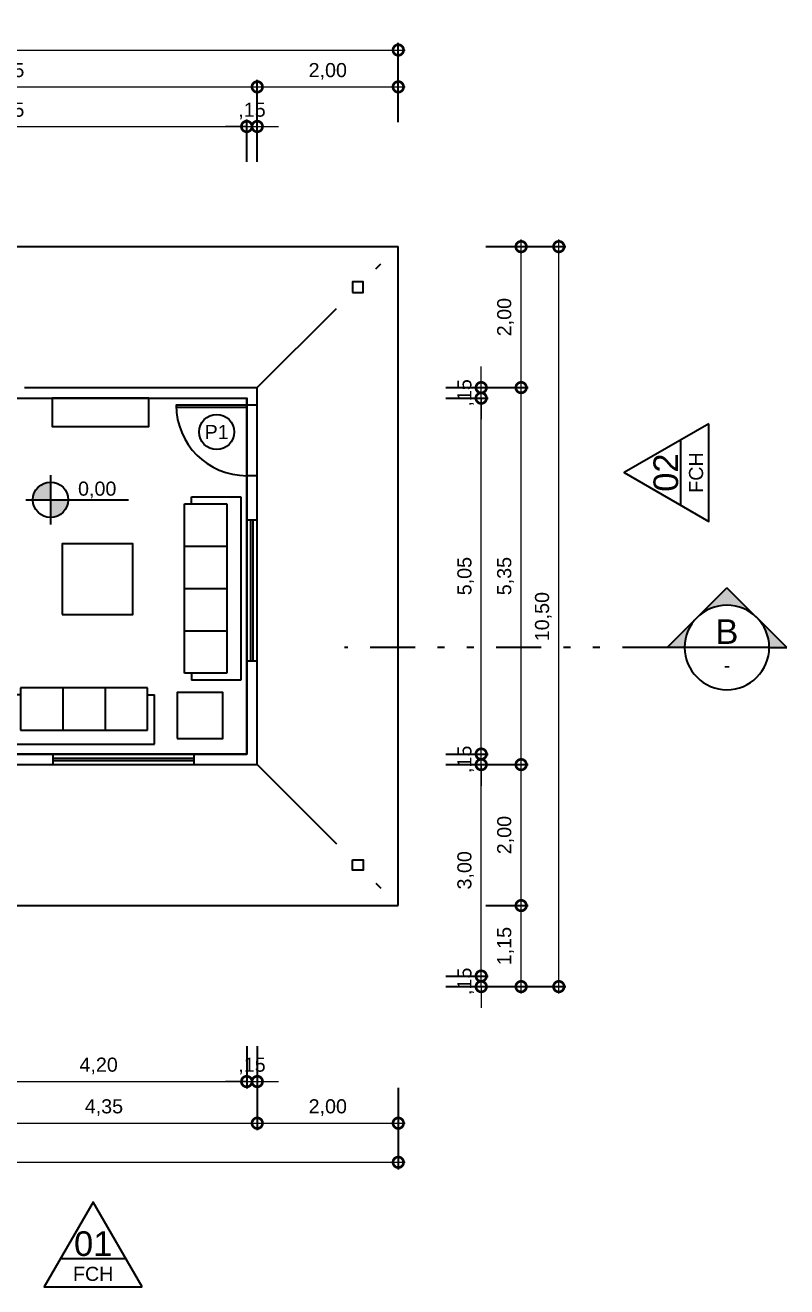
# Model space of a CAD drawing. Header units: metres. Extents: x 47902.7 to 47959.3, y 23418.5 to 23443.2.
# Drawn here: x 47916.86 to 47927.66, y 23421.4 to 23439.3 of the extents above; entities that cross this region are included whole.
import ezdxf
from ezdxf.enums import TextEntityAlignment as Align

# ---------------------------------------------------------------- set-up
doc = ezdxf.new("R2010")
doc.units = ezdxf.units.M
doc.header["$LTSCALE"] = 0.25
doc.linetypes.add('DASHDOT2', pattern=[12.7, 6.35, -3.175, 0, -3.175])
doc.linetypes.add('DIVIDEX2', pattern=[63.5, 25.4, -12.7, 0, -12.7, 0, -12.7])
doc.layers.add('ARQ_0_AREAS', color=7, linetype='Continuous', true_color=0x5a1694, plot=False)
for name, color, linetype in [('ARQ_ALV CT', 7, 'Continuous'), ('ARQ_ALV VS', 2, 'Continuous'), ('ARQ_ESQ CT', 3, 'Continuous'), ('ARQ_MOB 01', 1, 'Continuous'), ('ARQ_PISO 01', 1, 'Continuous'), ('ARQ_PROJ SUP', 1, 'DASHDOT2'), ('SIMB_01', 1, 'Continuous'), ('SIMB_02', 2, 'Continuous'), ('SIMB_LCT', 7, 'DIVIDEX2'), ('SIMB_PREENCHIMENTO', 253, 'Continuous'), ('SIMB_TXT', 1, 'Continuous')]:
    doc.layers.add(name, color=color, linetype=linetype)
doc.layers.add('ARQ_COTA_AZUL', color=5, linetype='Continuous', lineweight=20, true_color=0x0000ff)
doc.styles.add('cota', font='arial.ttf')
doc.styles.add('SIMB', font='arial.ttf')
doc.dimstyles.new('Info 01 - annot', dxfattribs={"dimtxt": 2, "dimasz": 3, "dimexe": 1, "dimexo": 1, "dimgap": 1, "dimtad": 1, "dimzin": 4, "dimtxsty": 'cota', "dimblk": 'DOTSMALL', "dimcen": 2, "dimdle": 1, "dimclrd": 256, "dimclre": 256, "dimclrt": 1, "dimazin": 2, "dimtfac": 0.09, "dimtix": 1, "dimtmove": 2, "dimatfit": 2, "dimfxl": 5, "dimfxlon": 1, "dimtolj": 1, "dimtzin": 4, "dimlwd": -1, "dimarcsym": 1})

# ---------------------------------------------------------------- blocks, each defined once
blk = doc.blocks.new('S3')
at = {"ltscale": 0.1}
for p, q in [((0, 0), (-2, 0)), ((0, -0.7), (0, 0)), ((-2, 0), (-2, -0.7)), ((-0.1, -0.2), (-1.9, -0.2)), ((-1.9, -0.2), (-1.9, -0.8)), ((-1.3, -0.8), (-1.3, -0.2)), ((-0.7, -0.8), (-0.7, -0.2)), ((-0.1, -0.8), (-0.1, -0.2)), ((-1.9, -0.7), (-2, -0.7)), ((-0.1, -0.7), (0, -0.7)), ((-1.9, -0.8), (-0.1, -0.8))]:
    blk.add_line(p, q, dxfattribs=at)
blk = doc.blocks.new('S4')
at = {"ltscale": 0.1}
for p, q in [((0, 0), (-2.6, 0)), ((0, -0.7), (0, 0)), ((-2.6, 0), (-2.6, -0.7)), ((-0.1, -0.2), (-2.5, -0.2)), ((-2.5, -0.2), (-2.5, -0.8)), ((-1.9, -0.8), (-1.9, -0.2)), ((-1.3, -0.8), (-1.3, -0.2)), ((-0.7, -0.8), (-0.7, -0.2)), ((-0.1, -0.8), (-0.1, -0.2)), ((-2.5, -0.7), (-2.6, -0.7)), ((-0.1, -0.7), (0, -0.7)), ((-2.5, -0.8), (-0.1, -0.8))]:
    blk.add_line(p, q, dxfattribs=at)
blk = doc.blocks.new('*U18')
at = {"layer": 'SIMB_PREENCHIMENTO', "transparency": 33554587}
h = blk.add_hatch(color=256, dxfattribs=at)
h.dxf.hatch_style = 1
h.paths.add_polyline_path([(0, 2.5, 0.414214), (-2.5, 0), (0, 0)])
h.paths.add_polyline_path([(2.5, 0), (0, 0), (0, -2.5, 0.414214)])
at = {"layer": 'SIMB_01'}
for p, q in [((0, 3.5), (0, -3.5)), ((-3.5, 0), (11.06, 0))]:
    blk.add_line(p, q, dxfattribs=at)
blk.add_circle((0, 0), 2.5, dxfattribs=at)
at = {"layer": 'SIMB_TXT', "style": 'SIMB'}
blk.add_attdef('00,00', (3.9, 0.58), '', height=2, dxfattribs=at)
blk = doc.blocks.new('*U33')
at = {"layer": 'SIMB_02'}
blk.add_line((-4.62, 0), (4.62, 0), dxfattribs=at)
blk.add_lwpolyline([(6.93, -4), (0, 8), (-6.93, -4)], close=True, dxfattribs=at)
at = {"layer": 'SIMB_TXT', "style": 'SIMB'}
for tag, height, p in [('00', 3.5, (0, 2.12)), ('000', 2, (0, -2.17))]:
    blk.add_attdef(tag, text='', height=height, dxfattribs=at).set_placement(p, align=Align.MIDDLE_CENTER)
blk = doc.blocks.new('_DotSmall')
at = {"color": 0, "linetype": 'ByBlock', "const_width": 0.5}
blk.add_lwpolyline([(-0.0625, 0, 1), (0.0625, 0, 1)], format="xyb", close=True, dxfattribs=at)
blk = doc.blocks.new('*D75')
at = {"layer": 'ARQ_COTA_AZUL', "lineweight": -2, "transparency": 16777216}
for p, q in [((47913.155, 23437.368), (47913.155, 23437.968)), ((47920.005, 23437.368), (47920.005, 23437.968))]:
    blk.add_line(p, q, dxfattribs=at)
at = {"layer": 'ARQ_COTA_AZUL', "transparency": 16777216}
blk.add_line((47913.055, 23437.868), (47920.105, 23437.868), dxfattribs=at)
at = {"layer": 'Defpoints', "color": 0, "transparency": 16777216}
for p in [(47920.005, 23437.868), (47913.155, 23434.013), (47920.005, 23432.913)]:
    blk.add_point(p, dxfattribs=at)
at = {"layer": 'ARQ_COTA_AZUL', "transparency": 16777216, "xscale": 0.3, "yscale": 0.3, "zscale": 0.3, "rotation": 180}
blk.add_blockref('_DotSmall', (47913.155, 23437.868), dxfattribs=at)
at = {"layer": 'ARQ_COTA_AZUL', "transparency": 16777216, "xscale": 0.3, "yscale": 0.3, "zscale": 0.3}
blk.add_blockref('_DotSmall', (47920.005, 23437.868), dxfattribs=at)
at = {"layer": 'ARQ_COTA_AZUL', "color": 1, "transparency": 16777216, "insert": (47916.58, 23438.088), "char_height": 0.2, "attachment_point": 5, "style": 'cota'}
blk.add_mtext('\\A1;6,85', dxfattribs=at)
blk = doc.blocks.new('*D76')
at = {"layer": 'ARQ_COTA_AZUL', "lineweight": -2, "transparency": 16777216}
for p, q in [((47920.005, 23437.368), (47920.005, 23437.968)), ((47920.155, 23437.368), (47920.155, 23437.968))]:
    blk.add_line(p, q, dxfattribs=at)
at = {"layer": 'ARQ_COTA_AZUL', "transparency": 16777216}
for p, q in [((47920.005, 23437.868), (47919.705, 23437.868)), ((47920.005, 23437.868), (47920.155, 23437.868)), ((47920.155, 23437.868), (47920.455, 23437.868))]:
    blk.add_line(p, q, dxfattribs=at)
at = {"layer": 'Defpoints', "color": 0, "transparency": 16777216}
for p in [(47920.155, 23437.868), (47920.155, 23434.163), (47920.005, 23432.913)]:
    blk.add_point(p, dxfattribs=at)
at = {"layer": 'ARQ_COTA_AZUL', "transparency": 16777216, "xscale": 0.3, "yscale": 0.3, "zscale": 0.3}
blk.add_blockref('_DotSmall', (47920.005, 23437.868), dxfattribs=at)
at = {"layer": 'ARQ_COTA_AZUL', "transparency": 16777216, "xscale": 0.3, "yscale": 0.3, "zscale": 0.3, "rotation": 180}
blk.add_blockref('_DotSmall', (47920.155, 23437.868), dxfattribs=at)
at = {"layer": 'ARQ_COTA_AZUL', "color": 1, "transparency": 16777216, "insert": (47920.08, 23438.088), "char_height": 0.2, "attachment_point": 5, "style": 'cota'}
blk.add_mtext('\\A1;,15', dxfattribs=at)
blk = doc.blocks.new('*D78')
at = {"layer": 'ARQ_COTA_AZUL', "transparency": 16777216}
for p, q in [((47923.331, 23425.813), (47923.331, 23426.113)), ((47923.331, 23425.663), (47923.331, 23425.813)), ((47923.331, 23425.663), (47923.331, 23425.363))]:
    blk.add_line(p, q, dxfattribs=at)
at = {"layer": 'ARQ_COTA_AZUL', "lineweight": -2, "transparency": 16777216}
for p, q in [((47922.831, 23425.813), (47923.431, 23425.813)), ((47922.831, 23425.663), (47923.431, 23425.663))]:
    blk.add_line(p, q, dxfattribs=at)
at = {"layer": 'Defpoints', "color": 0, "transparency": 16777216}
for p in [(47915.655, 23425.813), (47923.331, 23425.813), (47915.805, 23425.663)]:
    blk.add_point(p, dxfattribs=at)
at = {"layer": 'ARQ_COTA_AZUL', "transparency": 16777216, "xscale": 0.3, "yscale": 0.3, "zscale": 0.3}
for p, rotation in [((47923.331, 23425.813), 270), ((47923.331, 23425.663), 90)]:
    blk.add_blockref('_DotSmall', p, dxfattribs=dict(at, rotation=rotation))
at = {"layer": 'ARQ_COTA_AZUL', "color": 1, "transparency": 16777216, "insert": (47923.111, 23425.738), "char_height": 0.2, "attachment_point": 5, "rotation": 90, "style": 'cota'}
blk.add_mtext('\\A1;,15', dxfattribs=at)
blk = doc.blocks.new('*D80')
at = {"layer": 'ARQ_COTA_AZUL', "transparency": 16777216}
blk.add_line((47912.905, 23438.43), (47920.255, 23438.43), dxfattribs=at)
at = {"layer": 'ARQ_COTA_AZUL', "lineweight": -2, "transparency": 16777216}
for p, q in [((47913.005, 23437.93), (47913.005, 23438.53)), ((47920.155, 23437.93), (47920.155, 23438.53))]:
    blk.add_line(p, q, dxfattribs=at)
at = {"layer": 'Defpoints', "color": 0, "transparency": 16777216}
for p in [(47920.155, 23438.43), (47920.155, 23434.163), (47913.005, 23433.163)]:
    blk.add_point(p, dxfattribs=at)
at = {"layer": 'ARQ_COTA_AZUL', "transparency": 16777216, "xscale": 0.3, "yscale": 0.3, "zscale": 0.3, "rotation": 180}
blk.add_blockref('_DotSmall', (47913.005, 23438.43), dxfattribs=at)
at = {"layer": 'ARQ_COTA_AZUL', "transparency": 16777216, "xscale": 0.3, "yscale": 0.3, "zscale": 0.3}
blk.add_blockref('_DotSmall', (47920.155, 23438.43), dxfattribs=at)
at = {"layer": 'ARQ_COTA_AZUL', "color": 1, "transparency": 16777216, "insert": (47916.58, 23438.65), "char_height": 0.2, "attachment_point": 5, "style": 'cota'}
blk.add_mtext('\\A1;7,15', dxfattribs=at)
blk = doc.blocks.new('*D82')
at = {"layer": 'ARQ_COTA_AZUL', "transparency": 16777216}
blk.add_line((47920.055, 23438.43), (47922.255, 23438.43), dxfattribs=at)
at = {"layer": 'ARQ_COTA_AZUL', "lineweight": -2, "transparency": 16777216}
for p, q in [((47920.155, 23437.93), (47920.155, 23438.53)), ((47922.155, 23437.93), (47922.155, 23438.53))]:
    blk.add_line(p, q, dxfattribs=at)
at = {"layer": 'Defpoints', "color": 0, "transparency": 16777216}
for p in [(47922.155, 23438.43), (47922.155, 23436.163), (47920.155, 23434.163)]:
    blk.add_point(p, dxfattribs=at)
at = {"layer": 'ARQ_COTA_AZUL', "transparency": 16777216, "xscale": 0.3, "yscale": 0.3, "zscale": 0.3, "rotation": 180}
blk.add_blockref('_DotSmall', (47920.155, 23438.43), dxfattribs=at)
at = {"layer": 'ARQ_COTA_AZUL', "transparency": 16777216, "xscale": 0.3, "yscale": 0.3, "zscale": 0.3}
blk.add_blockref('_DotSmall', (47922.155, 23438.43), dxfattribs=at)
at = {"layer": 'ARQ_COTA_AZUL', "color": 1, "transparency": 16777216, "insert": (47921.155, 23438.65), "char_height": 0.2, "attachment_point": 5, "style": 'cota'}
blk.add_mtext('\\A1;2,00', dxfattribs=at)
blk = doc.blocks.new('*D83')
at = {"layer": 'ARQ_COTA_AZUL', "lineweight": -2, "transparency": 16777216}
for p, q in [((47908.155, 23438.453), (47908.155, 23439.053)), ((47922.155, 23438.453), (47922.155, 23439.053))]:
    blk.add_line(p, q, dxfattribs=at)
at = {"layer": 'ARQ_COTA_AZUL', "transparency": 16777216}
blk.add_line((47908.055, 23438.953), (47922.255, 23438.953), dxfattribs=at)
at = {"layer": 'Defpoints', "color": 0, "transparency": 16777216}
for p in [(47922.155, 23438.953), (47922.155, 23436.163), (47908.155, 23433.163)]:
    blk.add_point(p, dxfattribs=at)
at = {"layer": 'ARQ_COTA_AZUL', "transparency": 16777216, "xscale": 0.3, "yscale": 0.3, "zscale": 0.3, "rotation": 180}
blk.add_blockref('_DotSmall', (47908.155, 23438.953), dxfattribs=at)
at = {"layer": 'ARQ_COTA_AZUL', "transparency": 16777216, "xscale": 0.3, "yscale": 0.3, "zscale": 0.3}
blk.add_blockref('_DotSmall', (47922.155, 23438.953), dxfattribs=at)
at = {"layer": 'ARQ_COTA_AZUL', "color": 1, "transparency": 16777216, "insert": (47915.155, 23439.174), "char_height": 0.2, "attachment_point": 5, "style": 'cota'}
blk.add_mtext('\\A1;14,00', dxfattribs=at)
blk = doc.blocks.new('*D84')
at = {"layer": 'ARQ_COTA_AZUL', "lineweight": -2, "transparency": 16777216}
for p, q in [((47922.831, 23428.813), (47923.431, 23428.813)), ((47922.831, 23425.813), (47923.431, 23425.813))]:
    blk.add_line(p, q, dxfattribs=at)
at = {"layer": 'ARQ_COTA_AZUL', "transparency": 16777216}
blk.add_line((47923.331, 23425.713), (47923.331, 23428.913), dxfattribs=at)
at = {"layer": 'Defpoints', "color": 0, "transparency": 16777216}
for p in [(47920.155, 23428.813), (47923.331, 23428.813), (47915.655, 23425.813)]:
    blk.add_point(p, dxfattribs=at)
at = {"layer": 'ARQ_COTA_AZUL', "transparency": 16777216, "xscale": 0.3, "yscale": 0.3, "zscale": 0.3}
for p, rotation in [((47923.331, 23428.813), 90), ((47923.331, 23425.813), 270)]:
    blk.add_blockref('_DotSmall', p, dxfattribs=dict(at, rotation=rotation))
at = {"layer": 'ARQ_COTA_AZUL', "color": 1, "transparency": 16777216, "insert": (47923.111, 23427.313), "char_height": 0.2, "attachment_point": 5, "rotation": 90, "style": 'cota'}
blk.add_mtext('\\A1;3,00', dxfattribs=at)
blk = doc.blocks.new('*D85')
at = {"layer": 'ARQ_COTA_AZUL', "transparency": 16777216}
for p, q in [((47923.331, 23428.963), (47923.331, 23429.263)), ((47923.331, 23428.813), (47923.331, 23428.963)), ((47923.331, 23428.813), (47923.331, 23428.513))]:
    blk.add_line(p, q, dxfattribs=at)
at = {"layer": 'ARQ_COTA_AZUL', "lineweight": -2, "transparency": 16777216}
for p, q in [((47922.831, 23428.963), (47923.431, 23428.963)), ((47922.831, 23428.813), (47923.431, 23428.813))]:
    blk.add_line(p, q, dxfattribs=at)
at = {"layer": 'Defpoints', "color": 0, "transparency": 16777216}
for p in [(47920.005, 23428.963), (47923.331, 23428.963), (47920.155, 23428.813)]:
    blk.add_point(p, dxfattribs=at)
at = {"layer": 'ARQ_COTA_AZUL', "transparency": 16777216, "xscale": 0.3, "yscale": 0.3, "zscale": 0.3}
for p, rotation in [((47923.331, 23428.963), 270), ((47923.331, 23428.813), 90)]:
    blk.add_blockref('_DotSmall', p, dxfattribs=dict(at, rotation=rotation))
at = {"layer": 'ARQ_COTA_AZUL', "color": 1, "transparency": 16777216, "insert": (47923.111, 23428.888), "char_height": 0.2, "attachment_point": 5, "rotation": 90, "style": 'cota'}
blk.add_mtext('\\A1;,15', dxfattribs=at)
blk = doc.blocks.new('*D86')
at = {"layer": 'ARQ_COTA_AZUL', "lineweight": -2, "transparency": 16777216}
for p, q in [((47922.831, 23434.013), (47923.431, 23434.013)), ((47922.831, 23428.963), (47923.431, 23428.963))]:
    blk.add_line(p, q, dxfattribs=at)
at = {"layer": 'ARQ_COTA_AZUL', "transparency": 16777216}
blk.add_line((47923.331, 23428.863), (47923.331, 23434.113), dxfattribs=at)
at = {"layer": 'Defpoints', "color": 0, "transparency": 16777216}
for p in [(47920.005, 23434.013), (47923.331, 23434.013), (47920.005, 23428.963)]:
    blk.add_point(p, dxfattribs=at)
at = {"layer": 'ARQ_COTA_AZUL', "transparency": 16777216, "xscale": 0.3, "yscale": 0.3, "zscale": 0.3}
for p, rotation in [((47923.331, 23434.013), 90), ((47923.331, 23428.963), 270)]:
    blk.add_blockref('_DotSmall', p, dxfattribs=dict(at, rotation=rotation))
at = {"layer": 'ARQ_COTA_AZUL', "color": 1, "transparency": 16777216, "insert": (47923.111, 23431.488), "char_height": 0.2, "attachment_point": 5, "rotation": 90, "style": 'cota'}
blk.add_mtext('\\A1;5,05', dxfattribs=at)
blk = doc.blocks.new('*D87')
at = {"layer": 'ARQ_COTA_AZUL', "transparency": 16777216}
for p, q in [((47923.331, 23434.163), (47923.331, 23434.463)), ((47923.331, 23434.013), (47923.331, 23434.163)), ((47923.331, 23434.013), (47923.331, 23433.713))]:
    blk.add_line(p, q, dxfattribs=at)
at = {"layer": 'ARQ_COTA_AZUL', "lineweight": -2, "transparency": 16777216}
for p, q in [((47922.831, 23434.163), (47923.431, 23434.163)), ((47922.831, 23434.013), (47923.431, 23434.013))]:
    blk.add_line(p, q, dxfattribs=at)
at = {"layer": 'Defpoints', "color": 0, "transparency": 16777216}
for p in [(47920.155, 23434.163), (47923.331, 23434.163), (47920.005, 23434.013)]:
    blk.add_point(p, dxfattribs=at)
at = {"layer": 'ARQ_COTA_AZUL', "transparency": 16777216, "xscale": 0.3, "yscale": 0.3, "zscale": 0.3}
for p, rotation in [((47923.331, 23434.163), 270), ((47923.331, 23434.013), 90)]:
    blk.add_blockref('_DotSmall', p, dxfattribs=dict(at, rotation=rotation))
at = {"layer": 'ARQ_COTA_AZUL', "color": 1, "transparency": 16777216, "insert": (47923.111, 23434.088), "char_height": 0.2, "attachment_point": 5, "rotation": 90, "style": 'cota'}
blk.add_mtext('\\A1;,15', dxfattribs=at)
blk = doc.blocks.new('*D88')
at = {"layer": 'ARQ_COTA_AZUL', "lineweight": -2, "transparency": 16777216}
for p, q in [((47923.397, 23426.813), (47923.997, 23426.813)), ((47923.397, 23425.663), (47923.997, 23425.663))]:
    blk.add_line(p, q, dxfattribs=at)
at = {"layer": 'ARQ_COTA_AZUL', "transparency": 16777216}
blk.add_line((47923.897, 23425.563), (47923.897, 23426.913), dxfattribs=at)
at = {"layer": 'Defpoints', "color": 0, "transparency": 16777216}
for p in [(47922.155, 23426.813), (47923.897, 23426.813), (47915.805, 23425.663)]:
    blk.add_point(p, dxfattribs=at)
at = {"layer": 'ARQ_COTA_AZUL', "transparency": 16777216, "xscale": 0.3, "yscale": 0.3, "zscale": 0.3}
for p, rotation in [((47923.897, 23426.813), 90), ((47923.897, 23425.663), 270)]:
    blk.add_blockref('_DotSmall', p, dxfattribs=dict(at, rotation=rotation))
at = {"layer": 'ARQ_COTA_AZUL', "color": 1, "transparency": 16777216, "insert": (47923.676, 23426.238), "char_height": 0.2, "attachment_point": 5, "rotation": 90, "style": 'cota'}
blk.add_mtext('\\A1;1,15', dxfattribs=at)
blk = doc.blocks.new('*D89')
at = {"layer": 'ARQ_COTA_AZUL', "lineweight": -2, "transparency": 16777216}
for p, q in [((47923.397, 23434.163), (47923.997, 23434.163)), ((47923.397, 23428.813), (47923.997, 23428.813))]:
    blk.add_line(p, q, dxfattribs=at)
at = {"layer": 'ARQ_COTA_AZUL', "transparency": 16777216}
blk.add_line((47923.897, 23428.713), (47923.897, 23434.263), dxfattribs=at)
at = {"layer": 'Defpoints', "color": 0, "transparency": 16777216}
for p in [(47920.155, 23434.163), (47923.897, 23434.163), (47920.155, 23428.813)]:
    blk.add_point(p, dxfattribs=at)
at = {"layer": 'ARQ_COTA_AZUL', "transparency": 16777216, "xscale": 0.3, "yscale": 0.3, "zscale": 0.3}
for p, rotation in [((47923.897, 23434.163), 90), ((47923.897, 23428.813), 270)]:
    blk.add_blockref('_DotSmall', p, dxfattribs=dict(at, rotation=rotation))
at = {"layer": 'ARQ_COTA_AZUL', "color": 1, "transparency": 16777216, "insert": (47923.676, 23431.488), "char_height": 0.2, "attachment_point": 5, "rotation": 90, "style": 'cota'}
blk.add_mtext('\\A1;5,35', dxfattribs=at)
blk = doc.blocks.new('*D90')
at = {"layer": 'ARQ_COTA_AZUL', "lineweight": -2, "transparency": 16777216}
for p, q in [((47923.397, 23436.163), (47923.997, 23436.163)), ((47923.397, 23434.163), (47923.997, 23434.163))]:
    blk.add_line(p, q, dxfattribs=at)
at = {"layer": 'ARQ_COTA_AZUL', "transparency": 16777216}
blk.add_line((47923.897, 23434.063), (47923.897, 23436.263), dxfattribs=at)
at = {"layer": 'Defpoints', "color": 0, "transparency": 16777216}
for p in [(47922.155, 23436.163), (47923.897, 23436.163), (47920.155, 23434.163)]:
    blk.add_point(p, dxfattribs=at)
at = {"layer": 'ARQ_COTA_AZUL', "transparency": 16777216, "xscale": 0.3, "yscale": 0.3, "zscale": 0.3}
for p, rotation in [((47923.897, 23436.163), 90), ((47923.897, 23434.163), 270)]:
    blk.add_blockref('_DotSmall', p, dxfattribs=dict(at, rotation=rotation))
at = {"layer": 'ARQ_COTA_AZUL', "color": 1, "transparency": 16777216, "insert": (47923.676, 23435.163), "char_height": 0.2, "attachment_point": 5, "rotation": 90, "style": 'cota'}
blk.add_mtext('\\A1;2,00', dxfattribs=at)
blk = doc.blocks.new('*D91')
at = {"layer": 'ARQ_COTA_AZUL', "lineweight": -2, "transparency": 16777216}
for p, q in [((47923.397, 23428.813), (47923.997, 23428.813)), ((47923.397, 23426.813), (47923.997, 23426.813))]:
    blk.add_line(p, q, dxfattribs=at)
at = {"layer": 'ARQ_COTA_AZUL', "transparency": 16777216}
blk.add_line((47923.897, 23426.713), (47923.897, 23428.913), dxfattribs=at)
at = {"layer": 'Defpoints', "color": 0, "transparency": 16777216}
for p in [(47920.155, 23428.813), (47923.897, 23428.813), (47922.155, 23426.813)]:
    blk.add_point(p, dxfattribs=at)
at = {"layer": 'ARQ_COTA_AZUL', "transparency": 16777216, "xscale": 0.3, "yscale": 0.3, "zscale": 0.3}
for p, rotation in [((47923.897, 23428.813), 90), ((47923.897, 23426.813), 270)]:
    blk.add_blockref('_DotSmall', p, dxfattribs=dict(at, rotation=rotation))
at = {"layer": 'ARQ_COTA_AZUL', "color": 1, "transparency": 16777216, "insert": (47923.676, 23427.813), "char_height": 0.2, "attachment_point": 5, "rotation": 90, "style": 'cota'}
blk.add_mtext('\\A1;2,00', dxfattribs=at)
blk = doc.blocks.new('*D92')
at = {"layer": 'ARQ_COTA_AZUL', "lineweight": -2, "transparency": 16777216}
for p, q in [((47923.932, 23436.163), (47924.532, 23436.163)), ((47923.932, 23425.663), (47924.532, 23425.663))]:
    blk.add_line(p, q, dxfattribs=at)
at = {"layer": 'ARQ_COTA_AZUL', "transparency": 16777216}
blk.add_line((47924.432, 23425.563), (47924.432, 23436.263), dxfattribs=at)
at = {"layer": 'Defpoints', "color": 0, "transparency": 16777216}
for p in [(47922.155, 23436.163), (47924.432, 23436.163), (47915.805, 23425.663)]:
    blk.add_point(p, dxfattribs=at)
at = {"layer": 'ARQ_COTA_AZUL', "transparency": 16777216, "xscale": 0.3, "yscale": 0.3, "zscale": 0.3}
for p, rotation in [((47924.432, 23436.163), 90), ((47924.432, 23425.663), 270)]:
    blk.add_blockref('_DotSmall', p, dxfattribs=dict(at, rotation=rotation))
at = {"layer": 'ARQ_COTA_AZUL', "color": 1, "transparency": 16777216, "insert": (47924.212, 23430.913), "char_height": 0.2, "attachment_point": 5, "rotation": 90, "style": 'cota'}
blk.add_mtext('\\A1;10,50', dxfattribs=at)
blk = doc.blocks.new('*U28')
at = {"layer": 'SIMB_02'}
blk.add_circle((0, 0), 2.5, dxfattribs=at)
at = {"layer": 'SIMB_TXT', "style": 'SIMB'}
blk.add_attdef('CDESQ', text='', height=2, dxfattribs=at).set_placement((0, 0), align=Align.MIDDLE_CENTER)
blk = doc.blocks.new('*U142')
at = {"layer": 'SIMB_PREENCHIMENTO', "transparency": 33554587}
h = blk.add_hatch(color=256, dxfattribs=at)
h.dxf.hatch_style = 1
h.paths.add_polyline_path([(0, 8.48), (-4.15, 4.33, -0.401827), (4.15, 4.33)])
h = blk.add_hatch(color=256, dxfattribs=at)
h.dxf.hatch_style = 1
h.paths.add_polyline_path([(-4.33, 4.15), (-8.48, 0), (-6, 0, -0.193399)])
h = blk.add_hatch(color=256, dxfattribs=at)
h.dxf.hatch_style = 1
h.paths.add_polyline_path([(4.33, 4.15, -0.193399), (6, 0), (8.48, 0)])
at = {"layer": 'SIMB_01'}
for p, q in [((-8.48, 0), (0, 8.48)), ((8.48, 0), (0, 8.48)), ((-6, 0), (-8.48, 0)), ((-6, 0), (6, 0)), ((6, 0), (8.48, 0))]:
    blk.add_line(p, q, dxfattribs=at)
blk.add_circle((0, 0), 6, dxfattribs=at)
at = {"layer": 'SIMB_LCT'}
blk.add_line((8.48, 0), (54.25, 0), dxfattribs=at)
at = {"layer": 'SIMB_TXT', "style": 'SIMB'}
for tag, height, p in [('000', 3.5, (0, 2.25)), ('999', 2, (0, -2.53))]:
    blk.add_attdef(tag, text='', height=height, dxfattribs=at).set_placement(p, align=Align.MIDDLE_CENTER)
blk = doc.blocks.new('*D287')
at = {"layer": 'ARQ_COTA_AZUL', "lineweight": -2, "transparency": 16777216}
for p, q in [((47915.805, 23424.816), (47915.805, 23424.216)), ((47920.005, 23424.816), (47920.005, 23424.216))]:
    blk.add_line(p, q, dxfattribs=at)
at = {"layer": 'ARQ_COTA_AZUL', "transparency": 16777216}
blk.add_line((47915.705, 23424.316), (47920.105, 23424.316), dxfattribs=at)
at = {"layer": 'Defpoints', "color": 0, "transparency": 16777216}
for p in [(47920.005, 23428.963), (47915.805, 23426.813), (47920.005, 23424.316)]:
    blk.add_point(p, dxfattribs=at)
at = {"layer": 'ARQ_COTA_AZUL', "transparency": 16777216, "xscale": 0.3, "yscale": 0.3, "zscale": 0.3, "rotation": 180}
blk.add_blockref('_DotSmall', (47915.805, 23424.316), dxfattribs=at)
at = {"layer": 'ARQ_COTA_AZUL', "transparency": 16777216, "xscale": 0.3, "yscale": 0.3, "zscale": 0.3}
blk.add_blockref('_DotSmall', (47920.005, 23424.316), dxfattribs=at)
at = {"layer": 'ARQ_COTA_AZUL', "color": 1, "transparency": 16777216, "insert": (47917.905, 23424.537), "char_height": 0.2, "attachment_point": 5, "style": 'cota'}
blk.add_mtext('\\A1;4,20', dxfattribs=at)
blk = doc.blocks.new('*D288')
at = {"layer": 'ARQ_COTA_AZUL', "lineweight": -2, "transparency": 16777216}
for p, q in [((47920.005, 23424.816), (47920.005, 23424.216)), ((47920.155, 23424.816), (47920.155, 23424.216))]:
    blk.add_line(p, q, dxfattribs=at)
at = {"layer": 'ARQ_COTA_AZUL', "transparency": 16777216}
for p, q in [((47920.005, 23424.316), (47919.705, 23424.316)), ((47920.005, 23424.316), (47920.155, 23424.316)), ((47920.155, 23424.316), (47920.455, 23424.316))]:
    blk.add_line(p, q, dxfattribs=at)
at = {"layer": 'Defpoints', "color": 0, "transparency": 16777216}
for p in [(47920.005, 23428.963), (47920.155, 23428.813), (47920.155, 23424.316)]:
    blk.add_point(p, dxfattribs=at)
at = {"layer": 'ARQ_COTA_AZUL', "transparency": 16777216, "xscale": 0.3, "yscale": 0.3, "zscale": 0.3}
blk.add_blockref('_DotSmall', (47920.005, 23424.316), dxfattribs=at)
at = {"layer": 'ARQ_COTA_AZUL', "transparency": 16777216, "xscale": 0.3, "yscale": 0.3, "zscale": 0.3, "rotation": 180}
blk.add_blockref('_DotSmall', (47920.155, 23424.316), dxfattribs=at)
at = {"layer": 'ARQ_COTA_AZUL', "color": 1, "transparency": 16777216, "insert": (47920.08, 23424.537), "char_height": 0.2, "attachment_point": 5, "style": 'cota'}
blk.add_mtext('\\A1;,15', dxfattribs=at)
blk = doc.blocks.new('*D293')
at = {"layer": 'ARQ_COTA_AZUL', "lineweight": -2, "transparency": 16777216}
for p, q in [((47915.805, 23424.225), (47915.805, 23423.625)), ((47920.155, 23424.225), (47920.155, 23423.625))]:
    blk.add_line(p, q, dxfattribs=at)
at = {"layer": 'ARQ_COTA_AZUL', "transparency": 16777216}
blk.add_line((47915.705, 23423.725), (47920.255, 23423.725), dxfattribs=at)
at = {"layer": 'Defpoints', "color": 0, "transparency": 16777216}
for p in [(47920.155, 23428.813), (47915.805, 23425.663), (47920.155, 23423.725)]:
    blk.add_point(p, dxfattribs=at)
at = {"layer": 'ARQ_COTA_AZUL', "transparency": 16777216, "xscale": 0.3, "yscale": 0.3, "zscale": 0.3, "rotation": 180}
blk.add_blockref('_DotSmall', (47915.805, 23423.725), dxfattribs=at)
at = {"layer": 'ARQ_COTA_AZUL', "transparency": 16777216, "xscale": 0.3, "yscale": 0.3, "zscale": 0.3}
blk.add_blockref('_DotSmall', (47920.155, 23423.725), dxfattribs=at)
at = {"layer": 'ARQ_COTA_AZUL', "color": 1, "transparency": 16777216, "insert": (47917.98, 23423.946), "char_height": 0.2, "attachment_point": 5, "style": 'cota'}
blk.add_mtext('\\A1;4,35', dxfattribs=at)
blk = doc.blocks.new('*D294')
at = {"layer": 'ARQ_COTA_AZUL', "lineweight": -2, "transparency": 16777216}
for p, q in [((47920.155, 23424.225), (47920.155, 23423.625)), ((47922.155, 23424.225), (47922.155, 23423.625))]:
    blk.add_line(p, q, dxfattribs=at)
at = {"layer": 'ARQ_COTA_AZUL', "transparency": 16777216}
blk.add_line((47920.055, 23423.725), (47922.255, 23423.725), dxfattribs=at)
at = {"layer": 'Defpoints', "color": 0, "transparency": 16777216}
for p in [(47920.155, 23428.813), (47922.155, 23426.813), (47922.155, 23423.725)]:
    blk.add_point(p, dxfattribs=at)
at = {"layer": 'ARQ_COTA_AZUL', "transparency": 16777216, "xscale": 0.3, "yscale": 0.3, "zscale": 0.3, "rotation": 180}
blk.add_blockref('_DotSmall', (47920.155, 23423.725), dxfattribs=at)
at = {"layer": 'ARQ_COTA_AZUL', "transparency": 16777216, "xscale": 0.3, "yscale": 0.3, "zscale": 0.3}
blk.add_blockref('_DotSmall', (47922.155, 23423.725), dxfattribs=at)
at = {"layer": 'ARQ_COTA_AZUL', "color": 1, "transparency": 16777216, "insert": (47921.155, 23423.946), "char_height": 0.2, "attachment_point": 5, "style": 'cota'}
blk.add_mtext('\\A1;2,00', dxfattribs=at)
blk = doc.blocks.new('*D308')
at = {"layer": 'ARQ_COTA_AZUL', "lineweight": -2, "transparency": 16777216}
for p, q in [((47908.155, 23423.67), (47908.155, 23423.07)), ((47922.155, 23423.67), (47922.155, 23423.07))]:
    blk.add_line(p, q, dxfattribs=at)
at = {"layer": 'ARQ_COTA_AZUL', "transparency": 16777216}
blk.add_line((47908.055, 23423.17), (47922.255, 23423.17), dxfattribs=at)
at = {"layer": 'Defpoints', "color": 0, "transparency": 16777216}
for p in [(47908.155, 23426.813), (47922.155, 23426.813), (47922.155, 23423.17)]:
    blk.add_point(p, dxfattribs=at)
at = {"layer": 'ARQ_COTA_AZUL', "transparency": 16777216, "xscale": 0.3, "yscale": 0.3, "zscale": 0.3, "rotation": 180}
blk.add_blockref('_DotSmall', (47908.155, 23423.17), dxfattribs=at)
at = {"layer": 'ARQ_COTA_AZUL', "transparency": 16777216, "xscale": 0.3, "yscale": 0.3, "zscale": 0.3}
blk.add_blockref('_DotSmall', (47922.155, 23423.17), dxfattribs=at)
at = {"layer": 'ARQ_COTA_AZUL', "color": 1, "transparency": 16777216, "insert": (47915.155, 23423.39), "char_height": 0.2, "attachment_point": 5, "style": 'cota'}
blk.add_mtext('\\A1;14,00', dxfattribs=at)

msp = doc.modelspace()

# ---------------------------------------------------------------- linework, layer by layer
at = {"layer": 'ARQ_0_AREAS'}
msp.add_lwpolyline([(47913.155, 23434.013), (47920.005, 23434.013), (47920.005, 23428.963), (47913.155, 23428.963)], close=True, dxfattribs=at)
at = {"layer": 'ARQ_ALV CT'}
for p, q in [((47916.855, 23434.163), (47920.155, 23434.163)), ((47920.155, 23433.913), (47920.155, 23434.163)), ((47916.855, 23434.013), (47920.005, 23434.013)), ((47920.005, 23433.913), (47920.005, 23434.013)), ((47920.155, 23433.913), (47920.005, 23433.913)), ((47920.155, 23432.913), (47920.005, 23432.913)), ((47920.005, 23432.288), (47920.005, 23432.913)), ((47920.155, 23432.288), (47920.155, 23432.913)), ((47920.005, 23432.288), (47920.155, 23432.288)), ((47920.005, 23428.963), (47920.005, 23430.288)), ((47920.005, 23430.288), (47920.155, 23430.288)), ((47920.155, 23428.813), (47920.155, 23430.288)), ((47915.655, 23428.963), (47917.255, 23428.963)), ((47917.255, 23428.963), (47917.255, 23428.813)), ((47919.255, 23428.963), (47919.255, 23428.813)), ((47919.255, 23428.963), (47920.005, 23428.963)), ((47915.805, 23428.813), (47917.255, 23428.813)), ((47919.255, 23428.813), (47920.155, 23428.813))]:
    msp.add_line(p, q, dxfattribs=at)
at = {"layer": 'ARQ_ALV VS'}
for p, q in [((47920.005, 23430.288), (47920.005, 23432.288)), ((47920.155, 23430.288), (47920.155, 23432.288)), ((47917.255, 23428.963), (47919.255, 23428.963)), ((47917.255, 23428.813), (47919.255, 23428.813))]:
    msp.add_line(p, q, dxfattribs=at)
at = {"layer": 'ARQ_ESQ CT'}
for p, q in [((47920.065, 23430.288), (47920.065, 23432.288)), ((47920.095, 23430.288), (47920.095, 23432.288)), ((47917.255, 23428.903), (47919.255, 23428.903)), ((47917.255, 23428.873), (47919.255, 23428.873))]:
    msp.add_line(p, q, dxfattribs=at)
for points in [[(47921.505, 23435.513), (47921.655, 23435.513), (47921.655, 23435.663), (47921.505, 23435.663)], [(47920.005, 23433.913), (47919.005, 23433.913), (47919.005, 23433.883), (47920.005, 23433.883)], [(47921.505, 23427.463), (47921.655, 23427.463), (47921.655, 23427.313), (47921.505, 23427.313)]]:
    msp.add_lwpolyline(points, close=True, dxfattribs=at)
at = {"layer": 'ARQ_MOB 01'}
for points in [[(47917.245, 23434.013), (47917.245, 23433.613), (47918.615, 23433.613), (47918.615, 23434.013)], [(47917.39, 23430.945), (47918.39, 23430.945), (47918.39, 23431.945), (47917.39, 23431.945)], [(47919.018, 23429.186), (47919.668, 23429.186), (47919.668, 23429.836), (47919.018, 23429.836)]]:
    msp.add_lwpolyline(points, close=True, dxfattribs=at)
at = {"layer": 'ARQ_PISO 01'}
for p, q in [((47913.005, 23436.163), (47922.155, 23436.163)), ((47922.155, 23426.813), (47922.155, 23436.163)), ((47920.005, 23432.913), (47920.005, 23433.913)), ((47920.155, 23432.913), (47920.155, 23433.913)), ((47915.805, 23426.813), (47922.155, 23426.813))]:
    msp.add_line(p, q, dxfattribs=at)
msp.add_arc((47920.005, 23433.913), 1, 180, 270, dxfattribs=at)
at = {"layer": 'ARQ_PROJ SUP'}
for p, q in [((47920.155, 23434.163), (47922.155, 23436.163)), ((47920.155, 23428.813), (47922.155, 23426.813))]:
    msp.add_line(p, q, dxfattribs=at)

# ---------------------------------------------------------------- block references
at = {"xscale": 0.1, "yscale": 0.1, "zscale": 0.1}
for name, p, values in [('*U28', (47919.579, 23433.533), {'CDESQ': 'P1'}), ('*U18', (47917.223, 23432.571), {'00,00': '0,00'}), ('*U33', (47917.828, 23421.804), {'00': '01', '000': 'FCH'})]:
    msp.add_blockref(name, p, dxfattribs=at).add_auto_attribs(values)
at = {"xscale": 0.1, "yscale": 0.1, "zscale": 0.1, "rotation": 90}
msp.add_blockref('*U33', (47926.161, 23432.957), dxfattribs=at).add_auto_attribs({'00': '02', '000': 'FCH'})
ref = msp.add_blockref('*U142', (47926.816, 23430.476), dxfattribs=dict(xscale=-0.1, yscale=0.1, zscale=0.1))
ref.add_attrib('999', '-', dxfattribs={"layer": 'SIMB_TXT', "height": 0.2, "style": 'SIMB'}).set_placement((47926.816, 23430.224), align=Align.MIDDLE_CENTER)
ref.add_attrib('000', 'B', dxfattribs={"layer": 'SIMB_TXT', "height": 0.35, "style": 'SIMB'}).set_placement((47926.816, 23430.701), align=Align.MIDDLE_CENTER)
at = {"layer": 'ARQ_MOB 01', "xscale": -1, "rotation": 269.9999999993586}
msp.add_blockref('S4', (47919.922, 23432.612), dxfattribs=at)
at = {"layer": 'ARQ_MOB 01', "rotation": 180.0000064566683}
msp.add_blockref('S3', (47916.696, 23429.103), dxfattribs=at)

# ---------------------------------------------------------------- dimensions: what is measured, and where the dimension line sits
at = {"layer": 'ARQ_COTA_AZUL'}
for base, p1, p2, picture, middle in [((47922.155, 23438.953), (47908.155, 23433.163), (47922.155, 23436.163), '*D83', (47915.155, 23439.174)), ((47920.155, 23438.43), (47913.005, 23433.163), (47920.155, 23434.163), '*D80', (47916.58, 23438.65)), ((47922.155, 23438.43), (47920.155, 23434.163), (47922.155, 23436.163), '*D82', (47921.155, 23438.65)), ((47920.005, 23437.868), (47913.155, 23434.013), (47920.005, 23432.913), '*D75', (47916.58, 23438.088)), ((47920.155, 23437.868), (47920.005, 23432.913), (47920.155, 23434.163), '*D76', (47920.08, 23438.088)), ((47920.005, 23424.316), (47915.805, 23426.813), (47920.005, 23428.963), '*D287', (47917.905, 23424.537)), ((47920.155, 23424.316), (47920.005, 23428.963), (47920.155, 23428.813), '*D288', (47920.08, 23424.537)), ((47920.155, 23423.725), (47915.805, 23425.663), (47920.155, 23428.813), '*D293', (47917.98, 23423.946)), ((47922.155, 23423.725), (47920.155, 23428.813), (47922.155, 23426.813), '*D294', (47921.155, 23423.946)), ((47922.155, 23423.17), (47908.155, 23426.813), (47922.155, 23426.813), '*D308', (47915.155, 23423.39))]:
    dim = msp.add_linear_dim(base=base, p1=p1, p2=p2, dimstyle='Info 01 - annot', dxfattribs=at)
    dim.commit()
    dim.dimension.update_dxf_attribs({"geometry": picture, "text_midpoint": middle})
for base, p1, p2, picture, middle in [((47924.432, 23436.163), (47915.805, 23425.663), (47922.155, 23436.163), '*D92', (47924.212, 23430.913)), ((47923.897, 23436.163), (47920.155, 23434.163), (47922.155, 23436.163), '*D90', (47923.676, 23435.163)), ((47923.331, 23434.163), (47920.005, 23434.013), (47920.155, 23434.163), '*D87', (47923.111, 23434.088)), ((47923.897, 23434.163), (47920.155, 23428.813), (47920.155, 23434.163), '*D89', (47923.676, 23431.488)), ((47923.331, 23434.013), (47920.005, 23428.963), (47920.005, 23434.013), '*D86', (47923.111, 23431.488)), ((47923.331, 23428.963), (47920.155, 23428.813), (47920.005, 23428.963), '*D85', (47923.111, 23428.888)), ((47923.331, 23428.813), (47915.655, 23425.813), (47920.155, 23428.813), '*D84', (47923.111, 23427.313)), ((47923.897, 23428.813), (47922.155, 23426.813), (47920.155, 23428.813), '*D91', (47923.676, 23427.813)), ((47923.897, 23426.813), (47915.805, 23425.663), (47922.155, 23426.813), '*D88', (47923.676, 23426.238)), ((47923.331, 23425.813), (47915.805, 23425.663), (47915.655, 23425.813), '*D78', (47923.111, 23425.738))]:
    dim = msp.add_linear_dim(base=base, p1=p1, p2=p2, angle=90, dimstyle='Info 01 - annot', dxfattribs=at)
    dim.commit()
    dim.dimension.update_dxf_attribs({"geometry": picture, "text_midpoint": middle})

doc.saveas('drawing.dxf')
